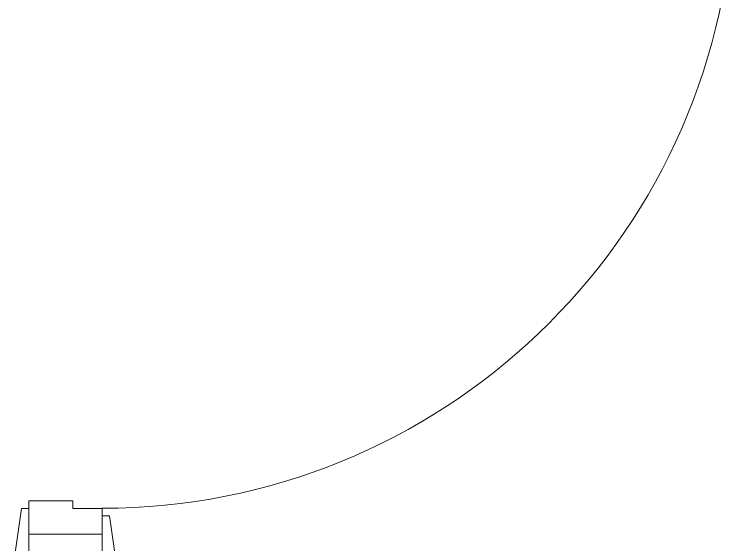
# Model space of a CAD drawing. Extents: x -234346 to 58427, y -132654 to -82394.
# Drawn here: x -135979 to -135017, y -112642 to -111920 of the extents above; entities that cross this region are included whole.
import ezdxf

# ---------------------------------------------------------------- set-up
doc = ezdxf.new("R2010")
doc.units = 0
doc.header["$LTSCALE"] = 8
doc.layers.add('72_EGR_EQP_TAG', color=9, linetype='Continuous', lineweight=5)
doc.layers.add('Wooden Joinery', color=9, linetype='Continuous', lineweight=5)

# ---------------------------------------------------------------- blocks, each defined once
blk = doc.blocks.new('A$C5DAD61B4')
at = {"layer": 'Wooden Joinery'}
for points in [[(940, 959.06), (940, 969.06), (1010, 979.06), (1010, 959.06)], [(950, 859.06), (950, 849.06), (1020, 839.06), (1020, 859.06)]]:
    blk.add_lwpolyline(points, close=True, dxfattribs=at)
for points in [[(975, 859.06), (940, 859.06), (940, 899.07), (930, 899.07), (930, 959.06), (975, 959.06), (975, 859.06)], [(975, 859.06), (975, 959.06), (1000, 959.06), (1000, 859.06), (975, 859.06)]]:
    blk.add_lwpolyline(points, dxfattribs=at)
blk.add_arc((80, 859.06), 859.99, 272.66603, 0, dxfattribs=at)
blk = doc.blocks.new('GF1')
at = {"layer": 'Wooden Joinery', "color": 9, "xscale": -1, "rotation": 90}
blk.add_blockref('A$C5DAD61B4', (-135000.3, -111652.61), dxfattribs=at)

msp = doc.modelspace()

# ---------------------------------------------------------------- block references
at = {"layer": '72_EGR_EQP_TAG'}
msp.add_blockref('GF1', (0, 0), dxfattribs=at)

doc.saveas('drawing.dxf')
